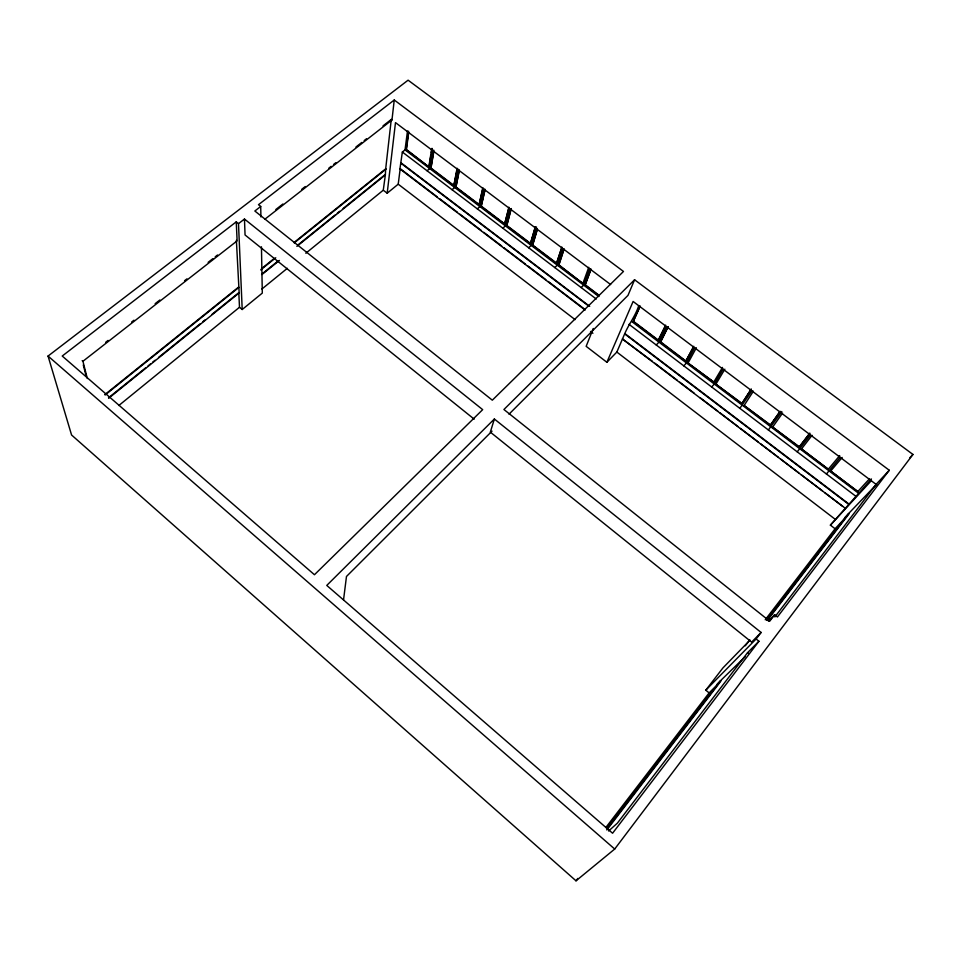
<?xml version="1.0" encoding="UTF-8"?>
<svg xmlns="http://www.w3.org/2000/svg" width="961" height="961" viewBox="0 0 961 961"><rect width="100%" height="100%" fill="white"/><g stroke="black" fill="none" stroke-linecap="round" stroke-linejoin="round"><path stroke-width="1.44" d="M305.826 253.248L383.271 190.194L385.349 174.962L296.877 246.364M293.982 242.556L385.685 168.836L391.271 119.452L391.968 119.981L264.768 219.3M385.349 174.962L385.685 168.836M391.968 119.981L394.25 100.004L623.485 271.458L492.32 400.184L254.845 211.012L260.719 206.471L258.485 204.693L394.25 100.004M383.271 190.194L387.187 193.209L395.488 122.612L610.631 284.552M343.558 599.736L346.477 576.468L492.02 431.153M584.973 309.935L399.92 168.908L402.347 152.03L405.025 149.88L407.488 131.044M387.187 193.209L398.214 184.188L400.208 168.668L437.219 196.873M408.713 132.39L406.443 149.508L428.834 166.914L406.155 149.736L408.593 131.201M428.834 166.914L431.729 148.607M429.351 165.256L430.912 155.406M431.357 152.583L432.03 148.354M432.666 150L429.711 168.583L427.056 170.77M456.859 170.914L453.82 185.809L430.876 168.463L433.807 150.168M430.876 168.463L433.879 151.333M453.82 185.809L457.112 168.235M458.133 169.16L454.685 187.479L452.042 189.701M482.83 188.788L479.058 204.921L455.874 187.383L459.214 169.809M455.874 187.383L459.238 171.034M479.058 204.921L482.854 187.599M483.779 189.053L479.911 206.579L477.305 208.849M508.825 208.357L504.597 224.249L481.149 206.507L484.981 189.209M481.149 206.507L484.957 190.386M504.597 224.249L508.886 207.192M509.798 208.633L505.426 225.895L502.843 228.201M535.505 226.736L530.4 243.782L506.699 225.847L511.036 208.813M506.699 225.847L511.336 208.549M530.4 243.782L535.217 227M536.526 227.024L531.229 245.427L528.658 247.77M561.68 248.142L556.491 263.53L532.538 245.391L537.391 228.634M532.538 245.391L537.271 229.763M494.362 419.008L490.338 432.126L751.622 642.128L761.1 632.458L494.362 419.008L326.764 585.417L612.577 833.235L758.938 641.239L756.115 638.981L705.794 690.178L709.122 692.917L717.651 684.352L606.535 828.358M556.491 263.53L561.837 247.025M562.738 248.479L557.308 265.176L554.761 267.566M563.879 249.788L558.93 264.9L582.883 283.495L558.653 265.164L564.035 248.683M582.883 283.495L588.757 267.29M589.646 268.732L583.675 285.141L581.165 287.567M599.063 295.748L585.069 285.153L590.991 268.96M585.069 285.153L590.775 270.041M593.237 328.482L586.162 346.332L606.884 362.273L616.842 352.062L624.65 333.899C628.77 324.097 635.461 316.037 638.729 305.67M768.428 621.142L774.638 614.764L777.425 616.986L889.273 470.253L634.584 279.759L627.989 295.387L509.018 414.179M606.884 362.273L633.107 301.478L876.961 485.017M665.312 326.139L658.213 340.506L633.203 321.587L640.122 305.934M633.203 321.587L639.822 306.967M658.213 340.506L665.649 325.142M666.526 326.584L658.958 342.128L656.243 344.975M693.374 347.269L685.746 361.348L660.459 342.212L667.955 326.884M660.459 342.212L668.231 326.596M685.746 361.348L693.77 346.308M694.635 347.75L686.478 362.97L683.8 365.853M688.028 363.078L713.867 382.142L688.028 363.078L696.377 347.762M713.603 382.43L722.492 367.426M723.08 369.156L714.311 384.04L711.669 386.983M751.286 389.073L741.772 403.752L715.897 384.172L724.846 369.192M741.772 403.752L751.009 389.385M751.862 390.815L739.85 408.353M779.587 412.161L770.278 425.327L744.102 405.518L753.4 391.175M770.278 425.327L780.14 411.296M781.81 411.548L768.368 429.975M809.871 433.159L799.108 447.153L772.632 427.104L782.554 413.11M614.704 849.043L912.95 454.457L408.089 80.183L48.05 356.063L71.57 435.009L576.011 880.817L614.704 849.043L48.05 356.063M756.115 638.981L761.1 632.458M774.638 614.764L769.701 621.214L503.924 409.506L634.584 279.759M758.938 641.239L747.538 652.711L617.37 823.169L608.577 831.013M774.854 616.962L876.108 484.368L889.273 470.253M576.011 880.817L577.825 878.426M605.935 827.373L709.122 692.917M745.28 645.792L749.808 639.882M765.232 619.785L835.085 528.754L845.212 517.907L766.47 619.785M606.98 828.742L720.474 680.736L745.268 656.639M766.962 620.085L848.659 513.486L875.483 485.497M606.847 829.98L720.894 681.097M767.383 620.41L849.056 513.799M799.108 447.153L809.618 433.471M835.085 528.754L830.388 525.15L871.435 478.962M705.794 690.178L722.924 667.931L749.82 640.29M810.447 434.901L797.222 451.85M845.103 508.165L622.428 338.969L652.435 361.348M857.801 491.564L830.7 471.058L857.801 491.564L869.633 478.638M839.698 455.598L828.286 469.232L801.498 448.955L812.057 435.309M828.286 469.232L801.498 448.955M826.412 473.977L840.262 457.34M772.632 427.104L799.36 446.841M830.7 471.058L842.172 457.46M744.102 405.518L770.53 425.026M715.897 384.172L742.036 403.452M830.388 525.15L871.435 480.548M844.815 517.607L848.659 513.486M909.899 457.688L912.95 454.457M717.23 684.004L720.474 680.736M212.057 314.259L238.809 292.673L239.493 307.268L242.208 309.502L262.305 293.093L261.452 246.797M118.852 405.494L239.493 307.268M261.909 289.021L287.339 268.311M108.497 397.806L145.736 367.763M148.054 365.889L150.384 364.003M152.715 362.129L155.045 360.255M158.529 357.432L200.417 323.641M202.747 321.767L205.065 319.893M261.608 274.269L277.909 261.128M297.706 245.151L334.957 215.096M337.287 213.21L339.617 211.336M343.113 208.513L385.025 174.698M108.857 398.106L239.157 292.949L236.382 240.298M261.957 274.546L279.411 260.455M104.857 394.611L238.556 287.123M261.488 268.696L274.245 258.425M105.217 394.923L238.905 287.411M260.671 269.909L275.759 257.764M294.33 242.833L386.022 169.088M87.331 378.526L82.934 361.276L237.115 240.887L236.25 221.847L62.225 356.038L314.451 574.738L482.674 409.65L244.466 219.036L238.496 223.649L242.208 309.502M105.722 342.248L108.076 340.41M131.621 322.043L133.975 320.205M155.153 303.664L159.862 300M184.584 280.708L186.939 278.87M208.129 262.341L212.837 258.665M215.192 256.827L217.546 254.989M275.819 209.522L282.894 204.008M301.742 189.305L305.274 186.542M328.83 168.163L331.185 166.325M333.539 164.487L335.906 162.649M355.93 147.021L361.816 142.432M364.171 140.594L366.525 138.756M383.019 125.891L391.271 119.452M431.177 168.211L454.109 185.569M456.175 187.131L479.359 204.669M481.437 206.255L504.873 223.985M506.988 225.583L530.688 243.517M532.814 245.127L556.779 263.266M585.345 284.876L599.34 295.471M633.479 321.31L658.477 340.23M660.736 341.924L686.01 361.06M405.025 149.88L598.751 296.553M631.749 321.527L858.425 493.137M402.347 152.03L596.252 299.003M628.999 324.325L855.951 496.356M400.965 162.793L589.706 306.343M400.665 163.034L588.24 305.706M624.926 333.611L848.923 504.008M624.65 333.899L848.683 504.321M439.609 198.687L457.508 212.333M459.899 214.159L481.389 230.532M483.779 232.346L501.678 245.992M504.069 247.806L525.559 264.179M527.949 266.005L545.848 279.651M548.238 281.465L585.249 309.67M654.813 363.162L677.409 380.376M679.787 382.19L694.058 393.061M700.004 397.602L717.843 411.188M720.221 413.002L738.06 426.6M740.438 428.414L758.277 442.012M760.656 443.826L778.494 457.412M780.873 459.226L798.711 472.824M801.09 474.638L822.508 490.951M824.886 492.765L842.725 506.363M398.214 184.188L575.098 319.629M590.534 331.449L592.913 333.263M616.842 352.062L835.013 519.144M236.25 221.847L238.496 223.649M474.193 419.152L245.055 234.977L244.466 219.036M747.538 652.711L748.451 653.444M82.178 360.615L82.934 361.276M83.283 364.952L86.226 376.508M260.719 206.471L260.911 216.922"/></g></svg>
